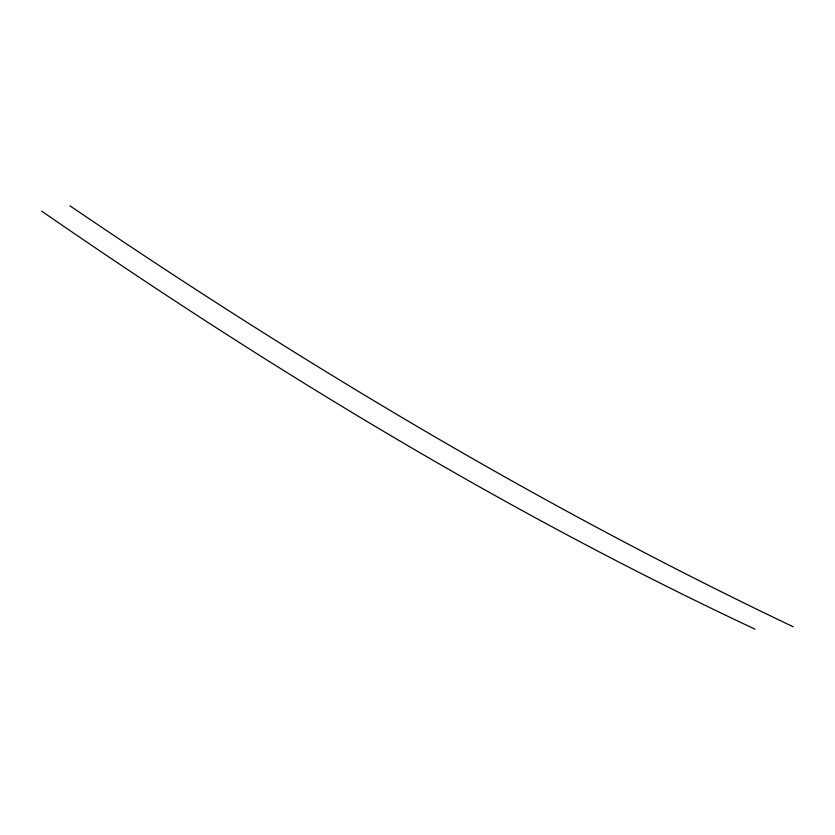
<?xml version="1.0" encoding="UTF-8"?>
<svg xmlns="http://www.w3.org/2000/svg" width="835" height="835" viewBox="0 0 835 835"><rect width="100%" height="100%" fill="white"/><g stroke="black" fill="none" stroke-linecap="round" stroke-linejoin="round"><path stroke-width="1.25" d="M755.038 629.183C505.144 511.959 268.62 367.964 41.75 211.182M793.25 626.782C541.007 506.814 300.746 362.86 69.963 205.817"/></g></svg>
